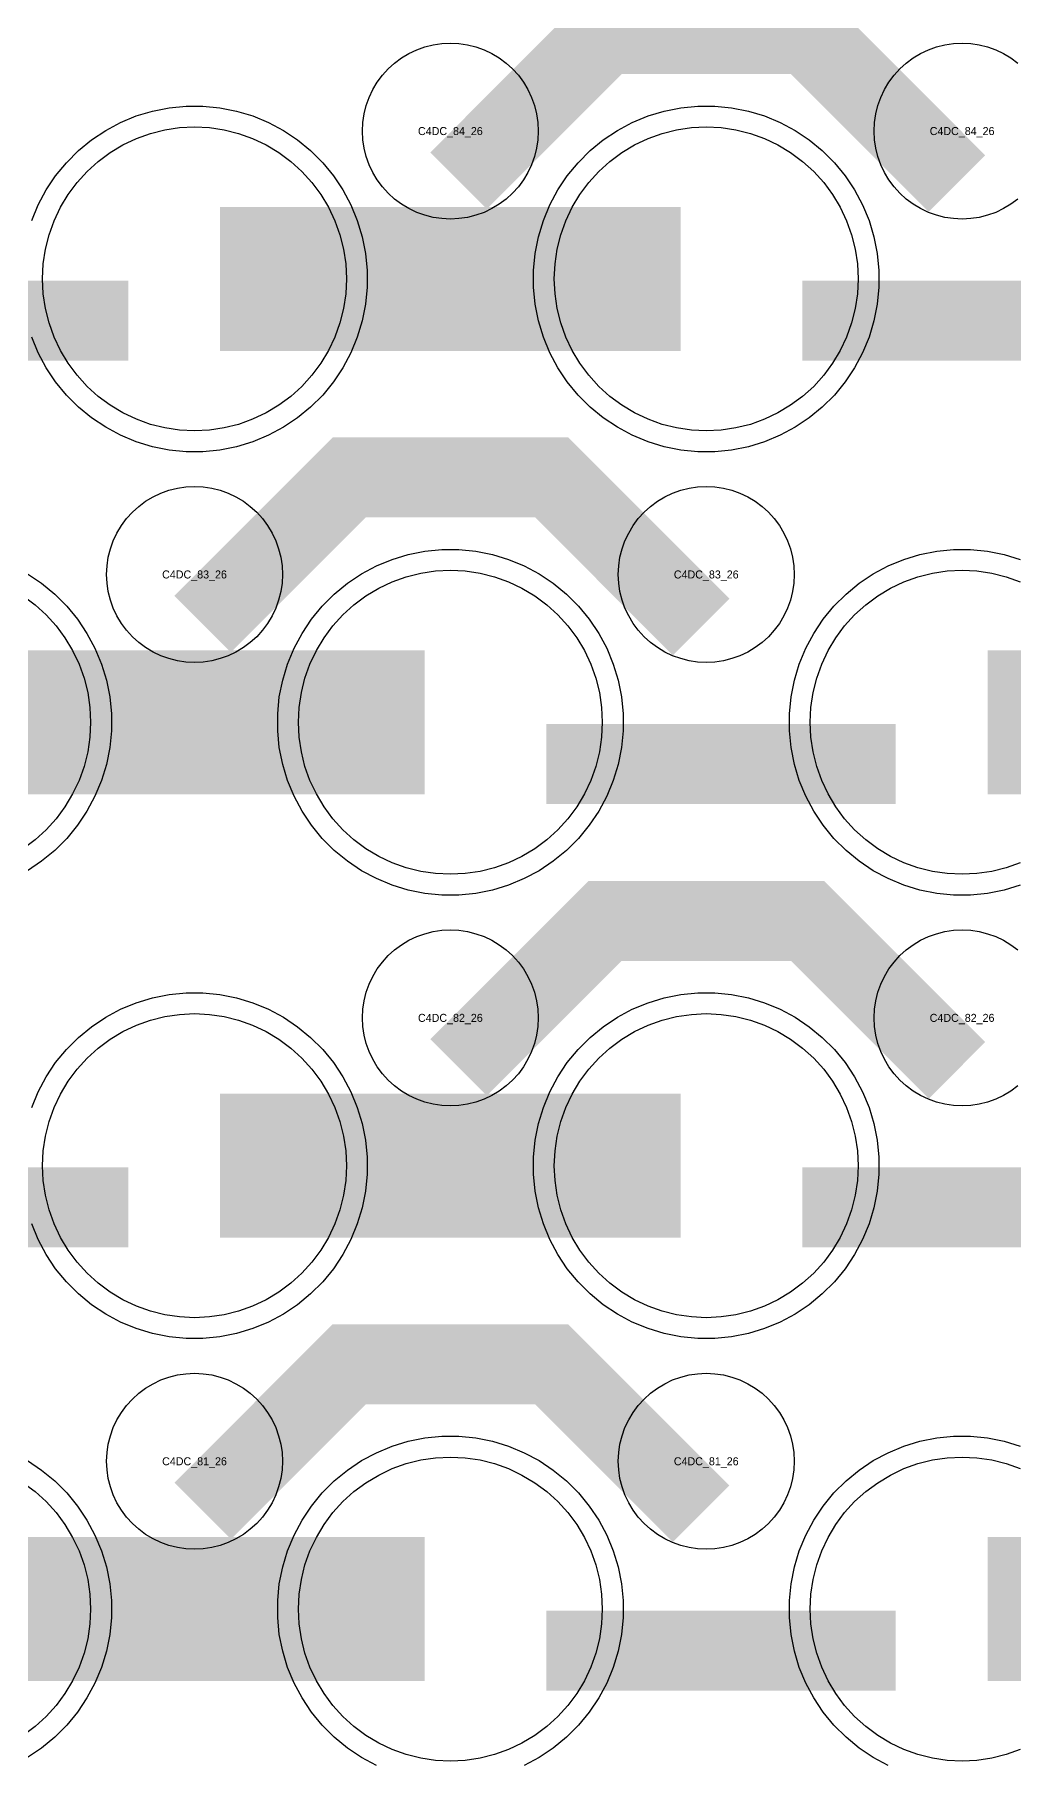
# Model space of a CAD drawing. Extents: x -11880 to 11880, y -14992 to 14992.
# Drawn here: x -3730 to -3424, y -3664 to -3124 of the extents above; entities that cross this region are included whole.
import ezdxf
from ezdxf.enums import TextEntityAlignment as Align

# ---------------------------------------------------------------- set-up
doc = ezdxf.new("R2010")
doc.units = 0
doc.header["$MEASUREMENT"] = 0
for name, color, linetype in [('GDS_775_DT_237', 138, 'CONTINUOUS'), ('RDL1_FS', 34, 'CONTINUOUS'), ('RDL_BS', 160, 'CONTINUOUS')]:
    doc.layers.add(name, color=color, linetype=linetype)

msp = doc.modelspace()

# ---------------------------------------------------------------- linework, layer by layer
at = {"layer": 'RDL1_FS'}
for points in [[(-3680, -3247.694), (-3684.657, -3247.465), (-3689.268, -3246.781), (-3693.791, -3245.649), (-3698.181, -3244.077), (-3702.395, -3242.085), (-3706.395, -3239.687), (-3710.14, -3236.909), (-3713.594, -3233.779), (-3716.724, -3230.325), (-3719.502, -3226.58), (-3721.9, -3222.58), (-3723.892, -3218.366), (-3725.464, -3213.976), (-3726.596, -3209.453), (-3727.28, -3204.842), (-3727.509, -3200.185), (-3727.28, -3195.528), (-3726.596, -3190.917), (-3725.464, -3186.394), (-3723.892, -3182.004), (-3721.9, -3177.79), (-3719.502, -3173.79), (-3716.724, -3170.045), (-3713.594, -3166.591), (-3710.14, -3163.461), (-3706.395, -3160.683), (-3702.395, -3158.285), (-3698.181, -3156.293), (-3693.791, -3154.721), (-3689.268, -3153.589), (-3684.657, -3152.905), (-3680, -3152.676), (-3675.343, -3152.905), (-3670.732, -3153.589), (-3666.209, -3154.721), (-3661.819, -3156.293), (-3657.605, -3158.285), (-3653.605, -3160.683), (-3649.86, -3163.461), (-3646.406, -3166.591), (-3643.276, -3170.045), (-3640.498, -3173.79), (-3638.1, -3177.79), (-3636.108, -3182.004), (-3634.536, -3186.394), (-3633.404, -3190.917), (-3632.72, -3195.528), (-3632.491, -3200.185), (-3632.72, -3204.842), (-3633.404, -3209.453), (-3634.536, -3213.976), (-3636.108, -3218.366), (-3638.1, -3222.58), (-3640.498, -3226.58), (-3643.276, -3230.325), (-3646.406, -3233.779), (-3649.86, -3236.909), (-3653.605, -3239.687), (-3657.605, -3242.085), (-3661.819, -3244.077), (-3666.209, -3245.649), (-3670.732, -3246.781), (-3675.343, -3247.465)], [(-3520, -3247.694), (-3524.657, -3247.465), (-3529.268, -3246.781), (-3533.791, -3245.649), (-3538.181, -3244.077), (-3542.395, -3242.085), (-3546.395, -3239.687), (-3550.14, -3236.909), (-3553.594, -3233.779), (-3556.724, -3230.325), (-3559.502, -3226.58), (-3561.9, -3222.58), (-3563.892, -3218.366), (-3565.464, -3213.976), (-3566.596, -3209.453), (-3567.28, -3204.842), (-3567.509, -3200.185), (-3567.28, -3195.528), (-3566.596, -3190.917), (-3565.464, -3186.394), (-3563.892, -3182.004), (-3561.9, -3177.79), (-3559.502, -3173.79), (-3556.724, -3170.045), (-3553.594, -3166.591), (-3550.14, -3163.461), (-3546.395, -3160.683), (-3542.395, -3158.285), (-3538.181, -3156.293), (-3533.791, -3154.721), (-3529.268, -3153.589), (-3524.657, -3152.905), (-3520, -3152.676), (-3515.343, -3152.905), (-3510.732, -3153.589), (-3506.209, -3154.721), (-3501.819, -3156.293), (-3497.605, -3158.285), (-3493.605, -3160.683), (-3489.86, -3163.461), (-3486.406, -3166.591), (-3483.276, -3170.045), (-3480.498, -3173.79), (-3478.1, -3177.79), (-3476.108, -3182.004), (-3474.536, -3186.394), (-3473.404, -3190.917), (-3472.72, -3195.528), (-3472.491, -3200.185), (-3472.72, -3204.842), (-3473.404, -3209.453), (-3474.536, -3213.976), (-3476.108, -3218.366), (-3478.1, -3222.58), (-3480.498, -3226.58), (-3483.276, -3230.325), (-3486.406, -3233.779), (-3489.86, -3236.909), (-3493.605, -3239.687), (-3497.605, -3242.085), (-3501.819, -3244.077), (-3506.209, -3245.649), (-3510.732, -3246.781), (-3515.343, -3247.465)], [(-3600, -3386.254), (-3604.657, -3386.025), (-3609.268, -3385.341), (-3613.791, -3384.209), (-3618.181, -3382.637), (-3622.395, -3380.645), (-3626.395, -3378.247), (-3630.14, -3375.469), (-3633.594, -3372.339), (-3636.724, -3368.885), (-3639.502, -3365.14), (-3641.9, -3361.14), (-3643.892, -3356.926), (-3645.464, -3352.536), (-3646.596, -3348.013), (-3647.28, -3343.402), (-3647.509, -3338.745), (-3647.28, -3334.088), (-3646.596, -3329.477), (-3645.464, -3324.954), (-3643.892, -3320.564), (-3641.9, -3316.35), (-3639.502, -3312.35), (-3636.724, -3308.605), (-3633.594, -3305.151), (-3630.14, -3302.021), (-3626.395, -3299.243), (-3622.395, -3296.845), (-3618.181, -3294.853), (-3613.791, -3293.281), (-3609.268, -3292.149), (-3604.657, -3291.465), (-3600, -3291.236), (-3595.343, -3291.465), (-3590.732, -3292.149), (-3586.209, -3293.281), (-3581.819, -3294.853), (-3577.605, -3296.845), (-3573.605, -3299.243), (-3569.86, -3302.021), (-3566.406, -3305.151), (-3563.276, -3308.605), (-3560.498, -3312.35), (-3558.1, -3316.35), (-3556.108, -3320.564), (-3554.536, -3324.954), (-3553.404, -3329.477), (-3552.72, -3334.088), (-3552.491, -3338.745), (-3552.72, -3343.402), (-3553.404, -3348.013), (-3554.536, -3352.536), (-3556.108, -3356.926), (-3558.1, -3361.14), (-3560.498, -3365.14), (-3563.276, -3368.885), (-3566.406, -3372.339), (-3569.86, -3375.469), (-3573.605, -3378.247), (-3577.605, -3380.645), (-3581.819, -3382.637), (-3586.209, -3384.209), (-3590.732, -3385.341), (-3595.343, -3386.025)], [(-3680, -3524.819), (-3684.657, -3524.59), (-3689.268, -3523.906), (-3693.791, -3522.774), (-3698.181, -3521.202), (-3702.395, -3519.21), (-3706.395, -3516.812), (-3710.14, -3514.034), (-3713.594, -3510.904), (-3716.724, -3507.45), (-3719.502, -3503.705), (-3721.9, -3499.705), (-3723.892, -3495.491), (-3725.464, -3491.101), (-3726.596, -3486.578), (-3727.28, -3481.967), (-3727.509, -3477.31), (-3727.28, -3472.653), (-3726.596, -3468.042), (-3725.464, -3463.519), (-3723.892, -3459.129), (-3721.9, -3454.915), (-3719.502, -3450.915), (-3716.724, -3447.17), (-3713.594, -3443.716), (-3710.14, -3440.586), (-3706.395, -3437.808), (-3702.395, -3435.41), (-3698.181, -3433.418), (-3693.791, -3431.846), (-3689.268, -3430.714), (-3684.657, -3430.03), (-3680, -3429.801), (-3675.343, -3430.03), (-3670.732, -3430.714), (-3666.209, -3431.846), (-3661.819, -3433.418), (-3657.605, -3435.41), (-3653.605, -3437.808), (-3649.86, -3440.586), (-3646.406, -3443.716), (-3643.276, -3447.17), (-3640.498, -3450.915), (-3638.1, -3454.915), (-3636.108, -3459.129), (-3634.536, -3463.519), (-3633.404, -3468.042), (-3632.72, -3472.653), (-3632.491, -3477.31), (-3632.72, -3481.967), (-3633.404, -3486.578), (-3634.536, -3491.101), (-3636.108, -3495.491), (-3638.1, -3499.705), (-3640.498, -3503.705), (-3643.276, -3507.45), (-3646.406, -3510.904), (-3649.86, -3514.034), (-3653.605, -3516.812), (-3657.605, -3519.21), (-3661.819, -3521.202), (-3666.209, -3522.774), (-3670.732, -3523.906), (-3675.343, -3524.59)], [(-3520, -3524.819), (-3524.657, -3524.59), (-3529.268, -3523.906), (-3533.791, -3522.774), (-3538.181, -3521.202), (-3542.395, -3519.21), (-3546.395, -3516.812), (-3550.14, -3514.034), (-3553.594, -3510.904), (-3556.724, -3507.45), (-3559.502, -3503.705), (-3561.9, -3499.705), (-3563.892, -3495.491), (-3565.464, -3491.101), (-3566.596, -3486.578), (-3567.28, -3481.967), (-3567.509, -3477.31), (-3567.28, -3472.653), (-3566.596, -3468.042), (-3565.464, -3463.519), (-3563.892, -3459.129), (-3561.9, -3454.915), (-3559.502, -3450.915), (-3556.724, -3447.17), (-3553.594, -3443.716), (-3550.14, -3440.586), (-3546.395, -3437.808), (-3542.395, -3435.41), (-3538.181, -3433.418), (-3533.791, -3431.846), (-3529.268, -3430.714), (-3524.657, -3430.03), (-3520, -3429.801), (-3515.343, -3430.03), (-3510.732, -3430.714), (-3506.209, -3431.846), (-3501.819, -3433.418), (-3497.605, -3435.41), (-3493.605, -3437.808), (-3489.86, -3440.586), (-3486.406, -3443.716), (-3483.276, -3447.17), (-3480.498, -3450.915), (-3478.1, -3454.915), (-3476.108, -3459.129), (-3474.536, -3463.519), (-3473.404, -3468.042), (-3472.72, -3472.653), (-3472.491, -3477.31), (-3472.72, -3481.967), (-3473.404, -3486.578), (-3474.536, -3491.101), (-3476.108, -3495.491), (-3478.1, -3499.705), (-3480.498, -3503.705), (-3483.276, -3507.45), (-3486.406, -3510.904), (-3489.86, -3514.034), (-3493.605, -3516.812), (-3497.605, -3519.21), (-3501.819, -3521.202), (-3506.209, -3522.774), (-3510.732, -3523.906), (-3515.343, -3524.59)], [(-3600, -3663.384), (-3604.657, -3663.155), (-3609.268, -3662.471), (-3613.791, -3661.339), (-3618.181, -3659.767), (-3622.395, -3657.775), (-3626.395, -3655.377), (-3630.14, -3652.599), (-3633.594, -3649.469), (-3636.724, -3646.015), (-3639.502, -3642.27), (-3641.9, -3638.27), (-3643.892, -3634.056), (-3645.464, -3629.666), (-3646.596, -3625.143), (-3647.28, -3620.532), (-3647.509, -3615.875), (-3647.28, -3611.218), (-3646.596, -3606.607), (-3645.464, -3602.084), (-3643.892, -3597.694), (-3641.9, -3593.48), (-3639.502, -3589.48), (-3636.724, -3585.735), (-3633.594, -3582.281), (-3630.14, -3579.151), (-3626.395, -3576.373), (-3622.395, -3573.975), (-3618.181, -3571.983), (-3613.791, -3570.411), (-3609.268, -3569.279), (-3604.657, -3568.595), (-3600, -3568.366), (-3595.343, -3568.595), (-3590.732, -3569.279), (-3586.209, -3570.411), (-3581.819, -3571.983), (-3577.605, -3573.975), (-3573.605, -3576.373), (-3569.86, -3579.151), (-3566.406, -3582.281), (-3563.276, -3585.735), (-3560.498, -3589.48), (-3558.1, -3593.48), (-3556.108, -3597.694), (-3554.536, -3602.084), (-3553.404, -3606.607), (-3552.72, -3611.218), (-3552.491, -3615.875), (-3552.72, -3620.532), (-3553.404, -3625.143), (-3554.536, -3629.666), (-3556.108, -3634.056), (-3558.1, -3638.27), (-3560.498, -3642.27), (-3563.276, -3646.015), (-3566.406, -3649.469), (-3569.86, -3652.599), (-3573.605, -3655.377), (-3577.605, -3657.775), (-3581.819, -3659.767), (-3586.209, -3661.339), (-3590.732, -3662.471), (-3595.343, -3663.155)]]:
    msp.add_lwpolyline(points, close=True, dxfattribs=at)
for points in [[(-3671.998, -3200.185, 45, 45, 0), (-3599.998, -3200.185, 45, 45, 0)], [(-3599.998, -3200.185, 45, 45, 0), (-3527.998, -3200.185, 45, 45, 0)], [(-3751.998, -3338.745, 45, 45, 0), (-3679.998, -3338.745, 45, 45, 0)], [(-3679.998, -3338.745, 45, 45, 0), (-3607.998, -3338.745, 45, 45, 0)], [(-3431.998, -3338.745, 45, 45, 0), (-3359.998, -3338.745, 45, 45, 0)], [(-3671.998, -3477.31, 45, 45, 0), (-3599.998, -3477.31, 45, 45, 0)], [(-3599.998, -3477.31, 45, 45, 0), (-3527.998, -3477.31, 45, 45, 0)], [(-3751.998, -3615.875, 45, 45, 0), (-3679.998, -3615.875, 45, 45, 0)], [(-3679.998, -3615.875, 45, 45, 0), (-3607.998, -3615.875, 45, 45, 0)], [(-3431.998, -3615.875, 45, 45, 0), (-3359.998, -3615.875, 45, 45, 0)]]:
    msp.add_lwpolyline(points, format="xyseb", dxfattribs=at)
for points in [[(-3421.819, -3382.637), (-3426.209, -3384.209), (-3430.732, -3385.341), (-3435.343, -3386.025), (-3440, -3386.254), (-3444.657, -3386.025), (-3449.268, -3385.341), (-3453.791, -3384.209), (-3458.181, -3382.637), (-3462.395, -3380.645), (-3466.395, -3378.247), (-3470.14, -3375.469), (-3473.594, -3372.339), (-3476.724, -3368.885), (-3479.502, -3365.14), (-3481.9, -3361.14), (-3483.892, -3356.926), (-3485.464, -3352.536), (-3486.596, -3348.013), (-3487.28, -3343.402), (-3487.509, -3338.745), (-3487.28, -3334.088), (-3486.596, -3329.477), (-3485.464, -3324.954), (-3483.892, -3320.564), (-3481.9, -3316.35), (-3479.502, -3312.35), (-3476.724, -3308.605), (-3473.594, -3305.151), (-3470.14, -3302.021), (-3466.395, -3299.243), (-3462.395, -3296.845), (-3458.181, -3294.853), (-3453.791, -3293.281), (-3449.268, -3292.149), (-3444.657, -3291.465), (-3440, -3291.236), (-3435.343, -3291.465), (-3430.732, -3292.149), (-3426.209, -3293.281), (-3421.819, -3294.853)], [(-3733.605, -3299.243), (-3729.86, -3302.021), (-3726.406, -3305.151), (-3723.276, -3308.605), (-3720.498, -3312.35), (-3718.1, -3316.35), (-3716.108, -3320.564), (-3714.536, -3324.954), (-3713.404, -3329.477), (-3712.72, -3334.088), (-3712.491, -3338.745), (-3712.72, -3343.402), (-3713.404, -3348.013), (-3714.536, -3352.536), (-3716.108, -3356.926), (-3718.1, -3361.14), (-3720.498, -3365.14), (-3723.276, -3368.885), (-3726.406, -3372.339), (-3729.86, -3375.469), (-3733.605, -3378.247)], [(-3421.819, -3659.767), (-3426.209, -3661.339), (-3430.732, -3662.471), (-3435.343, -3663.155), (-3440, -3663.384), (-3444.657, -3663.155), (-3449.268, -3662.471), (-3453.791, -3661.339), (-3458.181, -3659.767), (-3462.395, -3657.775), (-3466.395, -3655.377), (-3470.14, -3652.599), (-3473.594, -3649.469), (-3476.724, -3646.015), (-3479.502, -3642.27), (-3481.9, -3638.27), (-3483.892, -3634.056), (-3485.464, -3629.666), (-3486.596, -3625.143), (-3487.28, -3620.532), (-3487.509, -3615.875), (-3487.28, -3611.218), (-3486.596, -3606.607), (-3485.464, -3602.084), (-3483.892, -3597.694), (-3481.9, -3593.48), (-3479.502, -3589.48), (-3476.724, -3585.735), (-3473.594, -3582.281), (-3470.14, -3579.151), (-3466.395, -3576.373), (-3462.395, -3573.975), (-3458.181, -3571.983), (-3453.791, -3570.411), (-3449.268, -3569.279), (-3444.657, -3568.595), (-3440, -3568.366), (-3435.343, -3568.595), (-3430.732, -3569.279), (-3426.209, -3570.411), (-3421.819, -3571.983)], [(-3733.605, -3576.373), (-3729.86, -3579.151), (-3726.406, -3582.281), (-3723.276, -3585.735), (-3720.498, -3589.48), (-3718.1, -3593.48), (-3716.108, -3597.694), (-3714.536, -3602.084), (-3713.404, -3606.607), (-3712.72, -3611.218), (-3712.491, -3615.875), (-3712.72, -3620.532), (-3713.404, -3625.143), (-3714.536, -3629.666), (-3716.108, -3634.056), (-3718.1, -3638.27), (-3720.498, -3642.27), (-3723.276, -3646.015), (-3726.406, -3649.469), (-3729.86, -3652.599), (-3733.605, -3655.377)]]:
    msp.add_lwpolyline(points, dxfattribs=at)
at = {"layer": 'RDL_BS'}
for points in [[(-3597.438, -3169.499, 25, 25, 0), (-3551.623, -3123.684, 25, 25, 0), (-3518.07, -3123.684, 25, 25, 0)], [(-3441.599, -3170.398, 25, 25, 0), (-3488.313, -3123.684, 25, 25, 0), (-3518.071, -3123.684, 25, 25, 0)], [(-3809.984, -3213.198, 25, 25, 0), (-3700.719, -3213.198, 25, 25, 0)], [(-3489.984, -3213.198, 25, 25, 0), (-3380.719, -3213.198, 25, 25, 0)], [(-3677.438, -3308.059, 25, 25, 0), (-3631.623, -3262.244, 25, 25, 0), (-3598.07, -3262.244, 25, 25, 0)], [(-3521.599, -3308.958, 25, 25, 0), (-3568.313, -3262.244, 25, 25, 0), (-3598.071, -3262.244, 25, 25, 0)], [(-3569.984, -3351.758, 25, 25, 0), (-3460.719, -3351.758, 25, 25, 0)], [(-3597.438, -3446.624, 25, 25, 0), (-3551.623, -3400.809, 25, 25, 0), (-3518.07, -3400.809, 25, 25, 0)], [(-3441.599, -3447.523, 25, 25, 0), (-3488.313, -3400.809, 25, 25, 0), (-3518.071, -3400.809, 25, 25, 0)], [(-3809.984, -3490.323, 25, 25, 0), (-3700.719, -3490.323, 25, 25, 0)], [(-3489.984, -3490.323, 25, 25, 0), (-3380.719, -3490.323, 25, 25, 0)], [(-3677.438, -3585.189, 25, 25, 0), (-3631.623, -3539.374, 25, 25, 0), (-3598.07, -3539.374, 25, 25, 0)], [(-3521.599, -3586.088, 25, 25, 0), (-3568.313, -3539.374, 25, 25, 0), (-3598.071, -3539.374, 25, 25, 0)], [(-3569.984, -3628.888, 25, 25, 0), (-3460.719, -3628.888, 25, 25, 0)]]:
    msp.add_lwpolyline(points, format="xyseb", dxfattribs=at)
for points in [[(-3600, -3181.491), (-3602.693, -3181.359), (-3605.365, -3180.963), (-3607.984, -3180.306), (-3610.519, -3179.399), (-3612.956, -3178.247), (-3615.28, -3176.854), (-3617.443, -3175.251), (-3619.442, -3173.439), (-3621.254, -3171.44), (-3622.857, -3169.277), (-3624.25, -3166.953), (-3625.402, -3164.516), (-3626.309, -3161.981), (-3626.966, -3159.362), (-3627.362, -3156.69), (-3627.494, -3153.997), (-3627.362, -3151.304), (-3626.966, -3148.632), (-3626.309, -3146.013), (-3625.402, -3143.478), (-3624.25, -3141.041), (-3622.857, -3138.717), (-3621.254, -3136.554), (-3619.442, -3134.555), (-3617.443, -3132.743), (-3615.28, -3131.14), (-3612.956, -3129.747), (-3610.519, -3128.595), (-3607.984, -3127.688), (-3605.365, -3127.031), (-3602.693, -3126.635), (-3600, -3126.503), (-3597.307, -3126.635), (-3594.635, -3127.031), (-3592.016, -3127.688), (-3589.481, -3128.595), (-3587.044, -3129.747), (-3584.72, -3131.14), (-3582.557, -3132.743), (-3580.558, -3134.555), (-3578.746, -3136.554), (-3577.143, -3138.717), (-3575.75, -3141.041), (-3574.598, -3143.478), (-3573.691, -3146.013), (-3573.034, -3148.632), (-3572.638, -3151.304), (-3572.506, -3153.997), (-3572.638, -3156.69), (-3573.034, -3159.362), (-3573.691, -3161.981), (-3574.598, -3164.516), (-3575.75, -3166.953), (-3577.143, -3169.277), (-3578.746, -3171.44), (-3580.558, -3173.439), (-3582.557, -3175.251), (-3584.72, -3176.854), (-3587.044, -3178.247), (-3589.481, -3179.399), (-3592.016, -3180.306), (-3594.635, -3180.963), (-3597.307, -3181.359)], [(-3522.644, -3254.185), (-3527.938, -3253.668), (-3533.165, -3252.622), (-3538.205, -3251.091), (-3543.115, -3249.06), (-3547.777, -3246.568), (-3552.191, -3243.621), (-3556.292, -3240.259), (-3560.074, -3236.477), (-3563.436, -3232.376), (-3566.383, -3227.962), (-3568.875, -3223.3), (-3570.906, -3218.39), (-3572.437, -3213.35), (-3573.483, -3208.123), (-3574, -3202.829), (-3574, -3197.541), (-3573.483, -3192.247), (-3572.437, -3187.02), (-3570.906, -3181.98), (-3568.875, -3177.07), (-3566.383, -3172.408), (-3563.436, -3167.994), (-3560.074, -3163.893), (-3556.292, -3160.111), (-3552.191, -3156.749), (-3547.777, -3153.802), (-3543.115, -3151.31), (-3538.205, -3149.279), (-3533.165, -3147.748), (-3527.938, -3146.702), (-3522.644, -3146.185), (-3517.356, -3146.185), (-3512.062, -3146.702), (-3506.835, -3147.748), (-3501.795, -3149.279), (-3496.885, -3151.31), (-3492.223, -3153.802), (-3487.809, -3156.749), (-3483.708, -3160.111), (-3479.926, -3163.893), (-3476.564, -3167.994), (-3473.617, -3172.408), (-3471.125, -3177.07), (-3469.094, -3181.98), (-3467.563, -3187.02), (-3466.517, -3192.247), (-3466, -3197.541), (-3466, -3202.829), (-3466.517, -3208.123), (-3467.563, -3213.35), (-3469.094, -3218.39), (-3471.125, -3223.3), (-3473.617, -3227.962), (-3476.564, -3232.376), (-3479.926, -3236.477), (-3483.708, -3240.259), (-3487.809, -3243.621), (-3492.223, -3246.568), (-3496.885, -3249.06), (-3501.795, -3251.091), (-3506.835, -3252.622), (-3512.062, -3253.668), (-3517.356, -3254.185)], [(-3680, -3320.051), (-3682.693, -3319.919), (-3685.365, -3319.523), (-3687.984, -3318.866), (-3690.519, -3317.959), (-3692.956, -3316.807), (-3695.28, -3315.414), (-3697.443, -3313.811), (-3699.442, -3311.999), (-3701.254, -3310), (-3702.857, -3307.837), (-3704.25, -3305.513), (-3705.402, -3303.076), (-3706.309, -3300.541), (-3706.966, -3297.922), (-3707.362, -3295.25), (-3707.494, -3292.557), (-3707.362, -3289.864), (-3706.966, -3287.192), (-3706.309, -3284.573), (-3705.402, -3282.038), (-3704.25, -3279.601), (-3702.857, -3277.277), (-3701.254, -3275.114), (-3699.442, -3273.115), (-3697.443, -3271.303), (-3695.28, -3269.7), (-3692.956, -3268.307), (-3690.519, -3267.155), (-3687.984, -3266.248), (-3685.365, -3265.591), (-3682.693, -3265.195), (-3680, -3265.063), (-3677.307, -3265.195), (-3674.635, -3265.591), (-3672.016, -3266.248), (-3669.481, -3267.155), (-3667.044, -3268.307), (-3664.72, -3269.7), (-3662.557, -3271.303), (-3660.558, -3273.115), (-3658.746, -3275.114), (-3657.143, -3277.277), (-3655.75, -3279.601), (-3654.598, -3282.038), (-3653.691, -3284.573), (-3653.034, -3287.192), (-3652.638, -3289.864), (-3652.506, -3292.557), (-3652.638, -3295.25), (-3653.034, -3297.922), (-3653.691, -3300.541), (-3654.598, -3303.076), (-3655.75, -3305.513), (-3657.143, -3307.837), (-3658.746, -3310), (-3660.558, -3311.999), (-3662.557, -3313.811), (-3664.72, -3315.414), (-3667.044, -3316.807), (-3669.481, -3317.959), (-3672.016, -3318.866), (-3674.635, -3319.523), (-3677.307, -3319.919)], [(-3520, -3320.051), (-3522.693, -3319.919), (-3525.365, -3319.523), (-3527.984, -3318.866), (-3530.519, -3317.959), (-3532.956, -3316.807), (-3535.28, -3315.414), (-3537.443, -3313.811), (-3539.442, -3311.999), (-3541.254, -3310), (-3542.857, -3307.837), (-3544.25, -3305.513), (-3545.402, -3303.076), (-3546.309, -3300.541), (-3546.966, -3297.922), (-3547.362, -3295.25), (-3547.494, -3292.557), (-3547.362, -3289.864), (-3546.966, -3287.192), (-3546.309, -3284.573), (-3545.402, -3282.038), (-3544.25, -3279.601), (-3542.857, -3277.277), (-3541.254, -3275.114), (-3539.442, -3273.115), (-3537.443, -3271.303), (-3535.28, -3269.7), (-3532.956, -3268.307), (-3530.519, -3267.155), (-3527.984, -3266.248), (-3525.365, -3265.591), (-3522.693, -3265.195), (-3520, -3265.063), (-3517.307, -3265.195), (-3514.635, -3265.591), (-3512.016, -3266.248), (-3509.481, -3267.155), (-3507.044, -3268.307), (-3504.72, -3269.7), (-3502.557, -3271.303), (-3500.558, -3273.115), (-3498.746, -3275.114), (-3497.143, -3277.277), (-3495.75, -3279.601), (-3494.598, -3282.038), (-3493.691, -3284.573), (-3493.034, -3287.192), (-3492.638, -3289.864), (-3492.506, -3292.557), (-3492.638, -3295.25), (-3493.034, -3297.922), (-3493.691, -3300.541), (-3494.598, -3303.076), (-3495.75, -3305.513), (-3497.143, -3307.837), (-3498.746, -3310), (-3500.558, -3311.999), (-3502.557, -3313.811), (-3504.72, -3315.414), (-3507.044, -3316.807), (-3509.481, -3317.959), (-3512.016, -3318.866), (-3514.635, -3319.523), (-3517.307, -3319.919)], [(-3602.644, -3392.745), (-3607.938, -3392.228), (-3613.165, -3391.182), (-3618.205, -3389.651), (-3623.115, -3387.62), (-3627.777, -3385.128), (-3632.191, -3382.181), (-3636.292, -3378.819), (-3640.074, -3375.037), (-3643.436, -3370.936), (-3646.383, -3366.522), (-3648.875, -3361.86), (-3650.906, -3356.95), (-3652.437, -3351.91), (-3653.483, -3346.683), (-3654, -3341.389), (-3654, -3336.101), (-3653.483, -3330.807), (-3652.437, -3325.58), (-3650.906, -3320.54), (-3648.875, -3315.63), (-3646.383, -3310.968), (-3643.436, -3306.554), (-3640.074, -3302.453), (-3636.292, -3298.671), (-3632.191, -3295.309), (-3627.777, -3292.362), (-3623.115, -3289.87), (-3618.205, -3287.839), (-3613.165, -3286.308), (-3607.938, -3285.262), (-3602.644, -3284.745), (-3597.356, -3284.745), (-3592.062, -3285.262), (-3586.835, -3286.308), (-3581.795, -3287.839), (-3576.885, -3289.87), (-3572.223, -3292.362), (-3567.809, -3295.309), (-3563.708, -3298.671), (-3559.926, -3302.453), (-3556.564, -3306.554), (-3553.617, -3310.968), (-3551.125, -3315.63), (-3549.094, -3320.54), (-3547.563, -3325.58), (-3546.517, -3330.807), (-3546, -3336.101), (-3546, -3341.389), (-3546.517, -3346.683), (-3547.563, -3351.91), (-3549.094, -3356.95), (-3551.125, -3361.86), (-3553.617, -3366.522), (-3556.564, -3370.936), (-3559.926, -3375.037), (-3563.708, -3378.819), (-3567.809, -3382.181), (-3572.223, -3385.128), (-3576.885, -3387.62), (-3581.795, -3389.651), (-3586.835, -3391.182), (-3592.062, -3392.228), (-3597.356, -3392.745)], [(-3600, -3458.616), (-3602.693, -3458.484), (-3605.365, -3458.088), (-3607.984, -3457.431), (-3610.519, -3456.524), (-3612.956, -3455.372), (-3615.28, -3453.979), (-3617.443, -3452.376), (-3619.442, -3450.564), (-3621.254, -3448.565), (-3622.857, -3446.402), (-3624.25, -3444.078), (-3625.402, -3441.641), (-3626.309, -3439.106), (-3626.966, -3436.487), (-3627.362, -3433.815), (-3627.494, -3431.122), (-3627.362, -3428.429), (-3626.966, -3425.757), (-3626.309, -3423.138), (-3625.402, -3420.603), (-3624.25, -3418.166), (-3622.857, -3415.842), (-3621.254, -3413.679), (-3619.442, -3411.68), (-3617.443, -3409.868), (-3615.28, -3408.265), (-3612.956, -3406.872), (-3610.519, -3405.72), (-3607.984, -3404.813), (-3605.365, -3404.156), (-3602.693, -3403.76), (-3600, -3403.628), (-3597.307, -3403.76), (-3594.635, -3404.156), (-3592.016, -3404.813), (-3589.481, -3405.72), (-3587.044, -3406.872), (-3584.72, -3408.265), (-3582.557, -3409.868), (-3580.558, -3411.68), (-3578.746, -3413.679), (-3577.143, -3415.842), (-3575.75, -3418.166), (-3574.598, -3420.603), (-3573.691, -3423.138), (-3573.034, -3425.757), (-3572.638, -3428.429), (-3572.506, -3431.122), (-3572.638, -3433.815), (-3573.034, -3436.487), (-3573.691, -3439.106), (-3574.598, -3441.641), (-3575.75, -3444.078), (-3577.143, -3446.402), (-3578.746, -3448.565), (-3580.558, -3450.564), (-3582.557, -3452.376), (-3584.72, -3453.979), (-3587.044, -3455.372), (-3589.481, -3456.524), (-3592.016, -3457.431), (-3594.635, -3458.088), (-3597.307, -3458.484)], [(-3522.644, -3531.31), (-3527.938, -3530.793), (-3533.165, -3529.747), (-3538.205, -3528.216), (-3543.115, -3526.185), (-3547.777, -3523.693), (-3552.191, -3520.746), (-3556.292, -3517.384), (-3560.074, -3513.602), (-3563.436, -3509.501), (-3566.383, -3505.087), (-3568.875, -3500.425), (-3570.906, -3495.515), (-3572.437, -3490.475), (-3573.483, -3485.248), (-3574, -3479.954), (-3574, -3474.666), (-3573.483, -3469.372), (-3572.437, -3464.145), (-3570.906, -3459.105), (-3568.875, -3454.195), (-3566.383, -3449.533), (-3563.436, -3445.119), (-3560.074, -3441.018), (-3556.292, -3437.236), (-3552.191, -3433.874), (-3547.777, -3430.927), (-3543.115, -3428.435), (-3538.205, -3426.404), (-3533.165, -3424.873), (-3527.938, -3423.827), (-3522.644, -3423.31), (-3517.356, -3423.31), (-3512.062, -3423.827), (-3506.835, -3424.873), (-3501.795, -3426.404), (-3496.885, -3428.435), (-3492.223, -3430.927), (-3487.809, -3433.874), (-3483.708, -3437.236), (-3479.926, -3441.018), (-3476.564, -3445.119), (-3473.617, -3449.533), (-3471.125, -3454.195), (-3469.094, -3459.105), (-3467.563, -3464.145), (-3466.517, -3469.372), (-3466, -3474.666), (-3466, -3479.954), (-3466.517, -3485.248), (-3467.563, -3490.475), (-3469.094, -3495.515), (-3471.125, -3500.425), (-3473.617, -3505.087), (-3476.564, -3509.501), (-3479.926, -3513.602), (-3483.708, -3517.384), (-3487.809, -3520.746), (-3492.223, -3523.693), (-3496.885, -3526.185), (-3501.795, -3528.216), (-3506.835, -3529.747), (-3512.062, -3530.793), (-3517.356, -3531.31)], [(-3680, -3597.181), (-3682.693, -3597.049), (-3685.365, -3596.653), (-3687.984, -3595.996), (-3690.519, -3595.089), (-3692.956, -3593.937), (-3695.28, -3592.544), (-3697.443, -3590.941), (-3699.442, -3589.129), (-3701.254, -3587.13), (-3702.857, -3584.967), (-3704.25, -3582.643), (-3705.402, -3580.206), (-3706.309, -3577.671), (-3706.966, -3575.052), (-3707.362, -3572.38), (-3707.494, -3569.687), (-3707.362, -3566.994), (-3706.966, -3564.322), (-3706.309, -3561.703), (-3705.402, -3559.168), (-3704.25, -3556.731), (-3702.857, -3554.407), (-3701.254, -3552.244), (-3699.442, -3550.245), (-3697.443, -3548.433), (-3695.28, -3546.83), (-3692.956, -3545.437), (-3690.519, -3544.285), (-3687.984, -3543.378), (-3685.365, -3542.721), (-3682.693, -3542.325), (-3680, -3542.193), (-3677.307, -3542.325), (-3674.635, -3542.721), (-3672.016, -3543.378), (-3669.481, -3544.285), (-3667.044, -3545.437), (-3664.72, -3546.83), (-3662.557, -3548.433), (-3660.558, -3550.245), (-3658.746, -3552.244), (-3657.143, -3554.407), (-3655.75, -3556.731), (-3654.598, -3559.168), (-3653.691, -3561.703), (-3653.034, -3564.322), (-3652.638, -3566.994), (-3652.506, -3569.687), (-3652.638, -3572.38), (-3653.034, -3575.052), (-3653.691, -3577.671), (-3654.598, -3580.206), (-3655.75, -3582.643), (-3657.143, -3584.967), (-3658.746, -3587.13), (-3660.558, -3589.129), (-3662.557, -3590.941), (-3664.72, -3592.544), (-3667.044, -3593.937), (-3669.481, -3595.089), (-3672.016, -3595.996), (-3674.635, -3596.653), (-3677.307, -3597.049)], [(-3520, -3597.181), (-3522.693, -3597.049), (-3525.365, -3596.653), (-3527.984, -3595.996), (-3530.519, -3595.089), (-3532.956, -3593.937), (-3535.28, -3592.544), (-3537.443, -3590.941), (-3539.442, -3589.129), (-3541.254, -3587.13), (-3542.857, -3584.967), (-3544.25, -3582.643), (-3545.402, -3580.206), (-3546.309, -3577.671), (-3546.966, -3575.052), (-3547.362, -3572.38), (-3547.494, -3569.687), (-3547.362, -3566.994), (-3546.966, -3564.322), (-3546.309, -3561.703), (-3545.402, -3559.168), (-3544.25, -3556.731), (-3542.857, -3554.407), (-3541.254, -3552.244), (-3539.442, -3550.245), (-3537.443, -3548.433), (-3535.28, -3546.83), (-3532.956, -3545.437), (-3530.519, -3544.285), (-3527.984, -3543.378), (-3525.365, -3542.721), (-3522.693, -3542.325), (-3520, -3542.193), (-3517.307, -3542.325), (-3514.635, -3542.721), (-3512.016, -3543.378), (-3509.481, -3544.285), (-3507.044, -3545.437), (-3504.72, -3546.83), (-3502.557, -3548.433), (-3500.558, -3550.245), (-3498.746, -3552.244), (-3497.143, -3554.407), (-3495.75, -3556.731), (-3494.598, -3559.168), (-3493.691, -3561.703), (-3493.034, -3564.322), (-3492.638, -3566.994), (-3492.506, -3569.687), (-3492.638, -3572.38), (-3493.034, -3575.052), (-3493.691, -3577.671), (-3494.598, -3580.206), (-3495.75, -3582.643), (-3497.143, -3584.967), (-3498.746, -3587.13), (-3500.558, -3589.129), (-3502.557, -3590.941), (-3504.72, -3592.544), (-3507.044, -3593.937), (-3509.481, -3595.089), (-3512.016, -3595.996), (-3514.635, -3596.653), (-3517.307, -3597.049)]]:
    msp.add_lwpolyline(points, close=True, dxfattribs=at)
for points in [[(-3422.557, -3175.251), (-3424.72, -3176.854), (-3427.044, -3178.247), (-3429.481, -3179.399), (-3432.016, -3180.306), (-3434.635, -3180.963), (-3437.307, -3181.359), (-3440, -3181.491), (-3442.693, -3181.359), (-3445.365, -3180.963), (-3447.984, -3180.306), (-3450.519, -3179.399), (-3452.956, -3178.247), (-3455.28, -3176.854), (-3457.443, -3175.251), (-3459.442, -3173.439), (-3461.254, -3171.44), (-3462.857, -3169.277), (-3464.25, -3166.953), (-3465.402, -3164.516), (-3466.309, -3161.981), (-3466.966, -3159.362), (-3467.362, -3156.69), (-3467.494, -3153.997), (-3467.362, -3151.304), (-3466.966, -3148.632), (-3466.309, -3146.013), (-3465.402, -3143.478), (-3464.25, -3141.041), (-3462.857, -3138.717), (-3461.254, -3136.554), (-3459.442, -3134.555), (-3457.443, -3132.743), (-3455.28, -3131.14), (-3452.956, -3129.747), (-3450.519, -3128.595), (-3447.984, -3127.688), (-3445.365, -3127.031), (-3442.693, -3126.635), (-3440, -3126.503), (-3437.307, -3126.635), (-3434.635, -3127.031), (-3432.016, -3127.688), (-3429.481, -3128.595), (-3427.044, -3129.747), (-3424.72, -3131.14), (-3422.557, -3132.743)], [(-3730.906, -3181.98), (-3728.875, -3177.07), (-3726.383, -3172.408), (-3723.436, -3167.994), (-3720.074, -3163.893), (-3716.292, -3160.111), (-3712.191, -3156.749), (-3707.777, -3153.802), (-3703.115, -3151.31), (-3698.205, -3149.279), (-3693.165, -3147.748), (-3687.938, -3146.702), (-3682.644, -3146.185), (-3677.356, -3146.185), (-3672.062, -3146.702), (-3666.835, -3147.748), (-3661.795, -3149.279), (-3656.885, -3151.31), (-3652.223, -3153.802), (-3647.809, -3156.749), (-3643.708, -3160.111), (-3639.926, -3163.893), (-3636.564, -3167.994), (-3633.617, -3172.408), (-3631.125, -3177.07), (-3629.094, -3181.98), (-3627.563, -3187.02), (-3626.517, -3192.247), (-3626, -3197.541), (-3626, -3202.829), (-3626.517, -3208.123), (-3627.563, -3213.35), (-3629.094, -3218.39), (-3631.125, -3223.3), (-3633.617, -3227.962), (-3636.564, -3232.376), (-3639.926, -3236.477), (-3643.708, -3240.259), (-3647.809, -3243.621), (-3652.223, -3246.568), (-3656.885, -3249.06), (-3661.795, -3251.091), (-3666.835, -3252.622), (-3672.062, -3253.668), (-3677.356, -3254.185), (-3682.644, -3254.185), (-3687.938, -3253.668), (-3693.165, -3252.622), (-3698.205, -3251.091), (-3703.115, -3249.06), (-3707.777, -3246.568), (-3712.191, -3243.621), (-3716.292, -3240.259), (-3720.074, -3236.477), (-3723.436, -3232.376), (-3726.383, -3227.962), (-3728.875, -3223.3), (-3730.906, -3218.39)], [(-3421.795, -3389.651), (-3426.835, -3391.182), (-3432.062, -3392.228), (-3437.356, -3392.745), (-3442.644, -3392.745), (-3447.938, -3392.228), (-3453.165, -3391.182), (-3458.205, -3389.651), (-3463.115, -3387.62), (-3467.777, -3385.128), (-3472.191, -3382.181), (-3476.292, -3378.819), (-3480.074, -3375.037), (-3483.436, -3370.936), (-3486.383, -3366.522), (-3488.875, -3361.86), (-3490.906, -3356.95), (-3492.437, -3351.91), (-3493.483, -3346.683), (-3494, -3341.389), (-3494, -3336.101), (-3493.483, -3330.807), (-3492.437, -3325.58), (-3490.906, -3320.54), (-3488.875, -3315.63), (-3486.383, -3310.968), (-3483.436, -3306.554), (-3480.074, -3302.453), (-3476.292, -3298.671), (-3472.191, -3295.309), (-3467.777, -3292.362), (-3463.115, -3289.87), (-3458.205, -3287.839), (-3453.165, -3286.308), (-3447.938, -3285.262), (-3442.644, -3284.745), (-3437.356, -3284.745), (-3432.062, -3285.262), (-3426.835, -3286.308), (-3421.795, -3287.839)], [(-3732.223, -3292.362), (-3727.809, -3295.309), (-3723.708, -3298.671), (-3719.926, -3302.453), (-3716.564, -3306.554), (-3713.617, -3310.968), (-3711.125, -3315.63), (-3709.094, -3320.54), (-3707.563, -3325.58), (-3706.517, -3330.807), (-3706, -3336.101), (-3706, -3341.389), (-3706.517, -3346.683), (-3707.563, -3351.91), (-3709.094, -3356.95), (-3711.125, -3361.86), (-3713.617, -3366.522), (-3716.564, -3370.936), (-3719.926, -3375.037), (-3723.708, -3378.819), (-3727.809, -3382.181), (-3732.223, -3385.128)], [(-3422.557, -3452.376), (-3424.72, -3453.979), (-3427.044, -3455.372), (-3429.481, -3456.524), (-3432.016, -3457.431), (-3434.635, -3458.088), (-3437.307, -3458.484), (-3440, -3458.616), (-3442.693, -3458.484), (-3445.365, -3458.088), (-3447.984, -3457.431), (-3450.519, -3456.524), (-3452.956, -3455.372), (-3455.28, -3453.979), (-3457.443, -3452.376), (-3459.442, -3450.564), (-3461.254, -3448.565), (-3462.857, -3446.402), (-3464.25, -3444.078), (-3465.402, -3441.641), (-3466.309, -3439.106), (-3466.966, -3436.487), (-3467.362, -3433.815), (-3467.494, -3431.122), (-3467.362, -3428.429), (-3466.966, -3425.757), (-3466.309, -3423.138), (-3465.402, -3420.603), (-3464.25, -3418.166), (-3462.857, -3415.842), (-3461.254, -3413.679), (-3459.442, -3411.68), (-3457.443, -3409.868), (-3455.28, -3408.265), (-3452.956, -3406.872), (-3450.519, -3405.72), (-3447.984, -3404.813), (-3445.365, -3404.156), (-3442.693, -3403.76), (-3440, -3403.628), (-3437.307, -3403.76), (-3434.635, -3404.156), (-3432.016, -3404.813), (-3429.481, -3405.72), (-3427.044, -3406.872), (-3424.72, -3408.265), (-3422.557, -3409.868)], [(-3730.906, -3459.105), (-3728.875, -3454.195), (-3726.383, -3449.533), (-3723.436, -3445.119), (-3720.074, -3441.018), (-3716.292, -3437.236), (-3712.191, -3433.874), (-3707.777, -3430.927), (-3703.115, -3428.435), (-3698.205, -3426.404), (-3693.165, -3424.873), (-3687.938, -3423.827), (-3682.644, -3423.31), (-3677.356, -3423.31), (-3672.062, -3423.827), (-3666.835, -3424.873), (-3661.795, -3426.404), (-3656.885, -3428.435), (-3652.223, -3430.927), (-3647.809, -3433.874), (-3643.708, -3437.236), (-3639.926, -3441.018), (-3636.564, -3445.119), (-3633.617, -3449.533), (-3631.125, -3454.195), (-3629.094, -3459.105), (-3627.563, -3464.145), (-3626.517, -3469.372), (-3626, -3474.666), (-3626, -3479.954), (-3626.517, -3485.248), (-3627.563, -3490.475), (-3629.094, -3495.515), (-3631.125, -3500.425), (-3633.617, -3505.087), (-3636.564, -3509.501), (-3639.926, -3513.602), (-3643.708, -3517.384), (-3647.809, -3520.746), (-3652.223, -3523.693), (-3656.885, -3526.185), (-3661.795, -3528.216), (-3666.835, -3529.747), (-3672.062, -3530.793), (-3677.356, -3531.31), (-3682.644, -3531.31), (-3687.938, -3530.793), (-3693.165, -3529.747), (-3698.205, -3528.216), (-3703.115, -3526.185), (-3707.777, -3523.693), (-3712.191, -3520.746), (-3716.292, -3517.384), (-3720.074, -3513.602), (-3723.436, -3509.501), (-3726.383, -3505.087), (-3728.875, -3500.425), (-3730.906, -3495.515)], [(-3623.115, -3664.75), (-3627.777, -3662.258), (-3632.191, -3659.311), (-3636.292, -3655.949), (-3640.074, -3652.167), (-3643.436, -3648.066), (-3646.383, -3643.652), (-3648.875, -3638.99), (-3650.906, -3634.08), (-3652.437, -3629.04), (-3653.483, -3623.813), (-3654, -3618.519), (-3654, -3613.231), (-3653.483, -3607.937), (-3652.437, -3602.71), (-3650.906, -3597.67), (-3648.875, -3592.76), (-3646.383, -3588.098), (-3643.436, -3583.684), (-3640.074, -3579.583), (-3636.292, -3575.801), (-3632.191, -3572.439), (-3627.777, -3569.492), (-3623.115, -3567), (-3618.205, -3564.969), (-3613.165, -3563.438), (-3607.938, -3562.392), (-3602.644, -3561.875), (-3597.356, -3561.875), (-3592.062, -3562.392), (-3586.835, -3563.438), (-3581.795, -3564.969), (-3576.885, -3567), (-3572.223, -3569.492), (-3567.809, -3572.439), (-3563.708, -3575.801), (-3559.926, -3579.583), (-3556.564, -3583.684), (-3553.617, -3588.098), (-3551.125, -3592.76), (-3549.094, -3597.67), (-3547.563, -3602.71), (-3546.517, -3607.937), (-3546, -3613.231), (-3546, -3618.519), (-3546.517, -3623.813), (-3547.563, -3629.04), (-3549.094, -3634.08), (-3551.125, -3638.99), (-3553.617, -3643.652), (-3556.564, -3648.066), (-3559.926, -3652.167), (-3563.708, -3655.949), (-3567.809, -3659.311), (-3572.223, -3662.258), (-3576.885, -3664.75)], [(-3463.115, -3664.75), (-3467.777, -3662.258), (-3472.191, -3659.311), (-3476.292, -3655.949), (-3480.074, -3652.167), (-3483.436, -3648.066), (-3486.383, -3643.652), (-3488.875, -3638.99), (-3490.906, -3634.08), (-3492.437, -3629.04), (-3493.483, -3623.813), (-3494, -3618.519), (-3494, -3613.231), (-3493.483, -3607.937), (-3492.437, -3602.71), (-3490.906, -3597.67), (-3488.875, -3592.76), (-3486.383, -3588.098), (-3483.436, -3583.684), (-3480.074, -3579.583), (-3476.292, -3575.801), (-3472.191, -3572.439), (-3467.777, -3569.492), (-3463.115, -3567), (-3458.205, -3564.969), (-3453.165, -3563.438), (-3447.938, -3562.392), (-3442.644, -3561.875), (-3437.356, -3561.875), (-3432.062, -3562.392), (-3426.835, -3563.438), (-3421.795, -3564.969)], [(-3732.223, -3569.492), (-3727.809, -3572.439), (-3723.708, -3575.801), (-3719.926, -3579.583), (-3716.564, -3583.684), (-3713.617, -3588.098), (-3711.125, -3592.76), (-3709.094, -3597.67), (-3707.563, -3602.71), (-3706.517, -3607.937), (-3706, -3613.231), (-3706, -3618.519), (-3706.517, -3623.813), (-3707.563, -3629.04), (-3709.094, -3634.08), (-3711.125, -3638.99), (-3713.617, -3643.652), (-3716.564, -3648.066), (-3719.926, -3652.167), (-3723.708, -3655.949), (-3727.809, -3659.311), (-3732.223, -3662.258)]]:
    msp.add_lwpolyline(points, dxfattribs=at)

# ---------------------------------------------------------------- texts
at = {"layer": 'GDS_775_DT_237'}
for s, p in [('C4DC_84_26', (-3600, -3153.997)), ('C4DC_84_26', (-3600, -3153.997)), ('C4DC_84_26', (-3440, -3153.997)), ('C4DC_84_26', (-3440, -3153.997)), ('C4DC_83_26', (-3680, -3292.557)), ('C4DC_83_26', (-3680, -3292.557)), ('C4DC_83_26', (-3520, -3292.557)), ('C4DC_83_26', (-3520, -3292.557)), ('C4DC_82_26', (-3600, -3431.122)), ('C4DC_82_26', (-3600, -3431.122)), ('C4DC_82_26', (-3440, -3431.122)), ('C4DC_82_26', (-3440, -3431.122)), ('C4DC_81_26', (-3680, -3569.687)), ('C4DC_81_26', (-3680, -3569.687)), ('C4DC_81_26', (-3520, -3569.687)), ('C4DC_81_26', (-3520, -3569.687))]:
    msp.add_text(s, height=2.5, dxfattribs=at).set_placement(p, align=Align.MIDDLE_CENTER)

doc.saveas('drawing.dxf')
